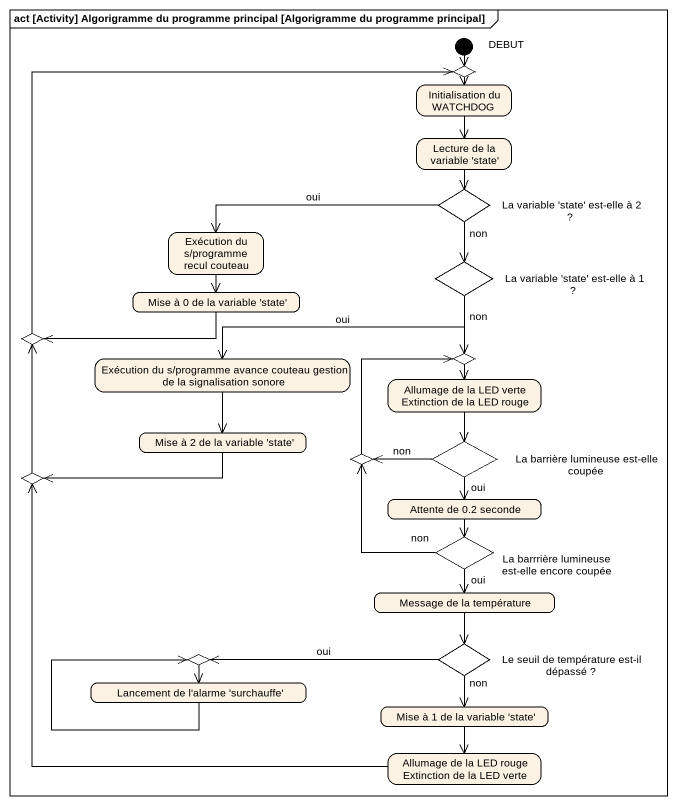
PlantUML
@startuml
mainframe act [Activity] Algorigramme du programme principal [Algorigramme du programme principal]
hide empty description
state choice1 <<choice>>
state DEBUT <<start>>
state "Initialisation du WATCHDOG" as Initialisation_du_WATCHDOG
state "Lecture de la variable 'state'" as Lecture_de_la_variable_state
state "La variable 'state' est-elle à 2 ?" as La_variable_state_est_elle <<choice>>
state "Exécution du s/programme recul couteau" as Exécution_du_s_programme
state "La variable 'state' est-elle à 1 ?" as La_variable_state_est_elle_2 <<choice>>
state "Mise à 0 de la variable 'state'" as Mise_à_0_de_la_variable
state choice2 <<choice>>
state "Exécution du s/programme avance couteau gestion de la signalisation sonore" as Exécution_du_s_programme_2
state choice3 <<choice>>
state "Allumage de la LED verte Extinction de la LED rouge" as Allumage_de_la_LED_verte
state "Mise à 2 de la variable 'state'" as Mise_à_2_de_la_variable
state choice4 <<choice>>
state "La barrière lumineuse est-elle coupée" as La_barrière_lumineuse_est <<choice>>
state choice5 <<choice>>
state "Attente de 0.2 seconde" as Attente_de_0_2_seconde
state "La barrrière lumineuse est-elle encore coupée" as La_barrrière_lumineuse_est <<choice>>
state "Message de la température" as Message_de_la_température
state choice6 <<choice>>
state "Le seuil de température est-il dépassé ?" as Le_seuil_de_température_est <<choice>>
state "Lancement de l'alarme 'surchauffe'" as Lancement_de_l_alarme
state "Mise à 1 de la variable 'state'" as Mise_à_1_de_la_variable
state "Allumage de la LED rouge Extinction de la LED verte" as Allumage_de_la_LED_rouge
choice1 --> Initialisation_du_WATCHDOG
DEBUT --> choice1
Initialisation_du_WATCHDOG --> Lecture_de_la_variable_state
Lecture_de_la_variable_state --> La_variable_state_est_elle
La_variable_state_est_elle -left-> Exécution_du_s_programme : oui
La_variable_state_est_elle --> La_variable_state_est_elle_2 : non
Exécution_du_s_programme --> Mise_à_0_de_la_variable
La_variable_state_est_elle_2 -left-> Exécution_du_s_programme_2 : oui
La_variable_state_est_elle_2 --> choice3 : non
Mise_à_0_de_la_variable -left-> choice2
choice2 -up-> choice1
Exécution_du_s_programme_2 --> Mise_à_2_de_la_variable
choice3 --> Allumage_de_la_LED_verte
Allumage_de_la_LED_verte --> La_barrière_lumineuse_est
Mise_à_2_de_la_variable -left-> choice5
choice4 -up-> choice3
La_barrière_lumineuse_est -left-> choice4 : non
La_barrière_lumineuse_est --> Attente_de_0_2_seconde : oui
choice5 -up-> choice2
Attente_de_0_2_seconde --> La_barrrière_lumineuse_est
La_barrrière_lumineuse_est -up-> choice4 : non
La_barrrière_lumineuse_est --> Message_de_la_température : oui
Message_de_la_température --> Le_seuil_de_température_est
choice6 --> Lancement_de_l_alarme
Le_seuil_de_température_est -left-> choice6 : oui
Le_seuil_de_température_est --> Mise_à_1_de_la_variable : non
Lancement_de_l_alarme -up-> choice6
Mise_à_1_de_la_variable --> Allumage_de_la_LED_rouge
Allumage_de_la_LED_rouge -up-> choice5
@enduml
